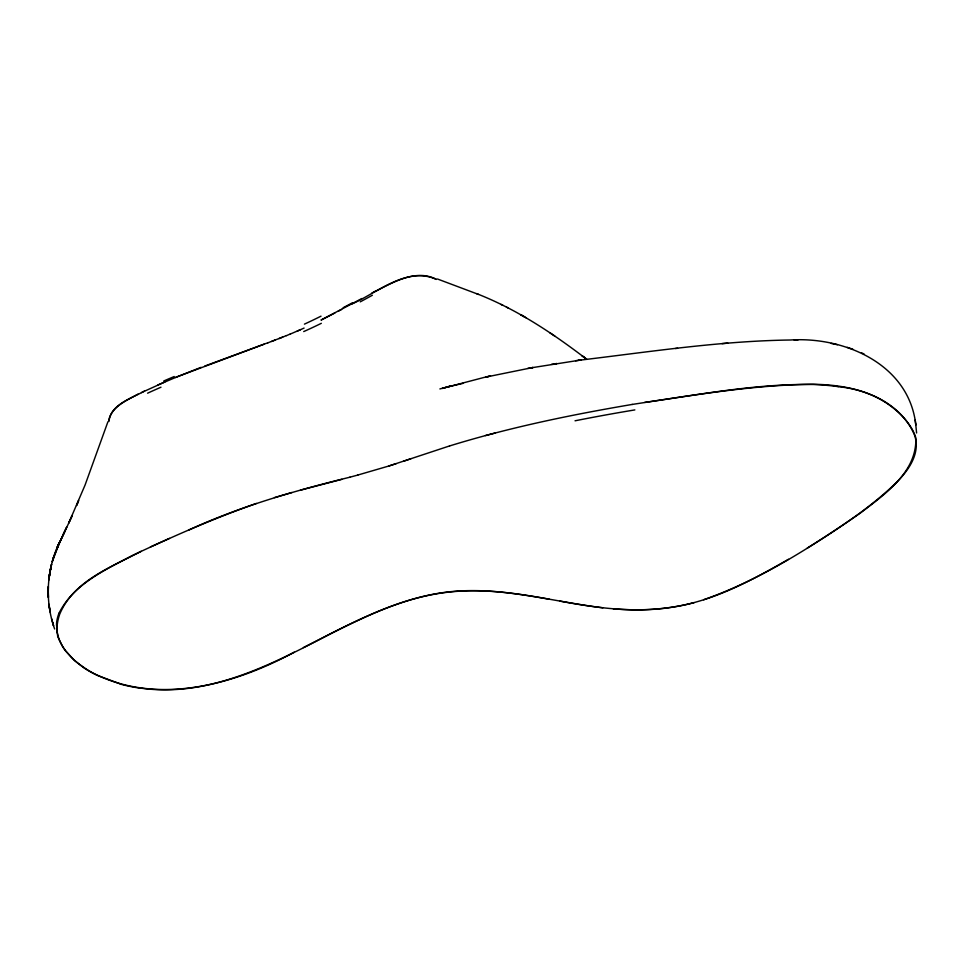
<?xml version="1.0" encoding="UTF-8"?>
<svg xmlns="http://www.w3.org/2000/svg" width="965" height="965" viewBox="0 0 965 965"><rect width="100%" height="100%" fill="white"/><g stroke="black" fill="none" stroke-linecap="round" stroke-linejoin="round"><path stroke-width="1.45" d="M108.864 420.077C112.302 403.635 131.71 398.436 144.521 391.006M53.485 557.806L52.243 561.702L59.963 541.389C46.585 568.361 44.499 600.604 54.631 628.987M107.923 421.753L85.053 485.093L68.732 523.078L72.327 515.334L56.947 548.349L64.836 531.232L57.9 545.985L59.275 542.547L58.274 544.839L57.297 547.131L58.925 543.609L52.991 559.073L54.317 555.237M62.978 535.032L66.669 527.252L65.246 530.171M59.046 613.173C73.424 584.247 105.113 569.941 132.265 555.538C172.856 536.419 214.025 518.314 256.376 503.428M807.259 548.096C837.885 528.977 868.428 509.098 894.7 484.141C907.631 471.776 921.298 453.647 914.41 434.793C901.817 405.107 868.802 389.486 838.115 386.688M788.501 559.266C752.784 579.76 715.716 600.073 674.583 606.828C636.405 613.414 597.588 608.119 559.893 601.099M371.815 293.107L375.083 291.321M361.875 298.523L321.2 319.994M375.192 291.478C393.25 282.238 415.963 268.861 436.168 279.199M351.791 304.035C376.929 292.986 407.29 265.833 436.361 279.428M338.22 311.237L341.622 309.451M334.867 312.998L321.248 319.946M303.384 647.575C350.584 623.692 398.412 596.684 452.127 591.774C503.055 586.744 552.776 601.69 602.884 607.817M138.043 394.094C127.078 400.258 110.01 407.266 108.948 421.512M294.216 652.147C234.097 684.969 156.849 705.946 92.531 672.81A115.897 65.005 1.5 0 1 86.573 669.276L80.011 664.752A115.39 64.715 1.5 0 1 70.662 656.598L66.054 651.387A115.897 65.005 1.5 0 1 62.809 646.9L57.719 636.635L56.501 624.5A99.166 56.477 -1.2 0 1 59.022 613.173M141.204 551.28C111.361 567.094 73.63 580.689 59.685 614.259A143.423 81.639 -1.4 0 0 57.14 625.73L56.995 631.942L59.07 639.409A114.582 64.896 0.4 0 0 65.246 650.301M141.469 392.586L164.931 381.935M150.431 546.938L169.502 538.386M297.184 331.152L304.084 328.064M157.946 384.939L179.02 376.012M300.598 329.62L290.055 334.167M188.983 529.93C240.502 506.299 295.037 490.654 349.945 477.193M286.412 335.651L289.958 334.155M175.485 377.496L201.034 367.351M179.08 376.036L256.618 347.002M279.018 338.582L286.34 335.627M282.685 337.087L271.527 341.465M275.315 339.957L267.775 342.877M204.845 366.024L267.884 342.768M264.157 344.167L256.738 346.905M703.63 599.748C760.263 579.977 811.215 546.926 860.334 513.078C884.507 494.55 917.232 472.018 915.809 437.796C913.264 429.196 907.631 421.838 901.503 415.396C896.69 410.451 891.238 406.181 885.484 402.381C864.085 388.69 838.09 384.649 813.109 384.263C752.29 384.914 692.086 395.373 632.099 404.444M357.858 475.033L388.75 466.035L449.569 445.939M403.454 461.27L410.825 458.785M388.75 466.035L396.181 463.67M449.533 445.963C509.279 427.519 570.653 414.878 632.244 404.431M274.434 497.602L291.888 492.512M451.801 385.698L442.235 388.425L483.875 377.484L533.03 367.484L527.807 368.389M349.885 477.193L357.882 475.045M439.895 388.943L449.364 386.41M300.429 490.172L341.912 479.328M485.431 435.577L495.19 433.008M694.149 602.63C667.816 609.53 640.302 611.147 613.245 608.819M447.024 387.037L463.091 383.346M490.497 375.964L485.588 377.11L488.748 376.386M530.219 367.979L580.942 360.005L575.574 360.717M644.668 402.393C700.699 394.516 756.85 383.563 813.652 384.492A164.822 99.926 -3.7 0 1 838.151 386.627M551.485 364.348L556.781 363.552L554.175 363.926M578.505 360.331C648.926 351.96 719.359 340.971 790.395 340.006C844.966 336.435 909.307 364.625 915.821 425.082L915.206 419.98M675.44 348.534L677.587 348.293M727.803 343.118L722.049 343.637M794.135 340.066L797.826 340.187L797.102 340.15M139.732 687.973C208.693 698.298 272.721 663.751 331.827 633.185C367.062 615.513 403.467 598.276 442.863 592.631C478.399 587.54 514.309 592.896 549.314 599.205M831.179 343.431L837.415 344.71M120.492 684.004L97.465 675.44A115.402 65.331 0.9 0 1 82.676 667.056M847.198 347.328L852.867 349.233M437.435 278.982L478.556 294.434M476.601 293.625C516.287 309.077 551.992 332.78 585.683 358.485L582.028 355.771L586.889 359.378M861.48 352.78L864.17 354.107M506.444 307.099L508.338 308.052M500.968 304.385L502.849 305.326M524.405 316.797L520.895 314.807L526.19 317.811M549.809 332.732L554.827 336.109M82.797 667.008L74.607 660.651L65.113 650.338M51.567 618.662L53.545 625.646L52.617 622.341M915.713 424.093L916.593 432.983M147.597 393.189A604.018 343.142 -0.8 0 1 160.986 387.206M321.333 323.323A250.972 113.894 -33.6 0 1 303.71 331.574M372.381 295.242A256.642 11.761 -28.7 0 1 360.234 301.876M139.696 688.081A99.624 57.707 0.2 0 1 120.42 684.101M352.635 302.672A220.273 11.387 -28.4 0 1 343.118 307.739M321.007 316.17A255.363 116.065 -33.7 0 1 304.421 324.131M163.761 380.994A618.107 365.204 0.7 0 1 174.279 376.519M575.044 420.8A881.624 396.434 -4.7 0 1 634.861 409.908M48.298 590.556L48.274 594.006L48.334 586.527L48.298 590.556M49.372 575.948L48.817 580.013L49.794 573.029L49.372 575.948M49.613 574.139L49.179 577.07L50.88 567.215L49.613 574.139M51.543 564.332L50.132 571.208L51.543 564.332M77.586 503.067L76.549 505.515L78.66 500.558L77.61 502.97M50.096 611.798L48.974 604.404L50.096 611.798M48.383 597.456L48.25 589.977L48.383 597.456"/></g></svg>
